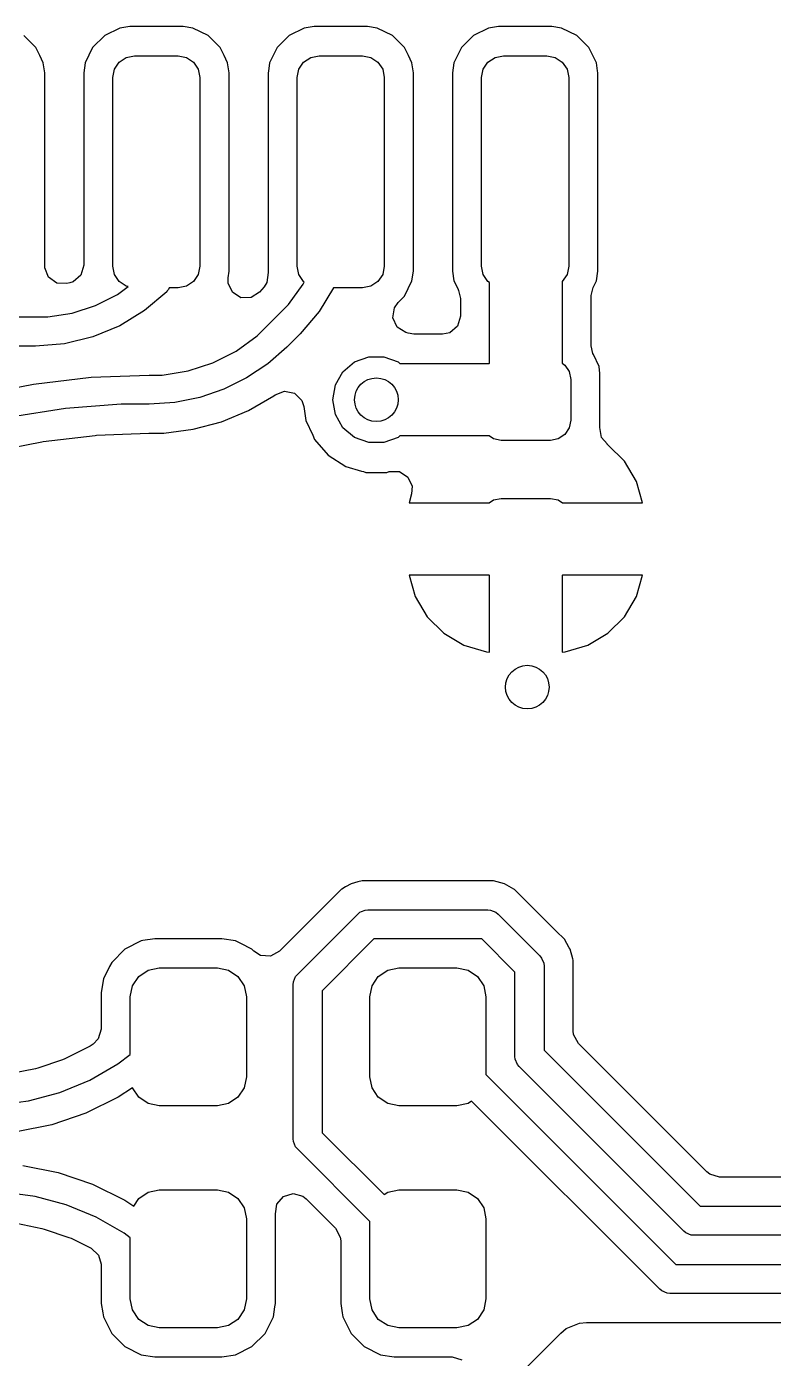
# Model space of a CAD drawing. Extents: x 51 to 261, y -150 to -32.
# Drawn here: x 123.33 to 128.47, y -116.52 to -107.34 of the extents above; entities that cross this region are included whole.
import ezdxf

# ---------------------------------------------------------------- set-up
doc = ezdxf.new("R2010")
doc.units = 0
doc.layers.add('BLACK', color=7, linetype='CONTINUOUS')

msp = doc.modelspace()

# ---------------------------------------------------------------- linework, layer by layer
at = {"layer": 'BLACK', "linetype": 'CONTINUOUS'}
for p, q in [((123.970097, -107.352992), (123.865003, -107.404369)), ((124.038228, -107.343066), (123.970097, -107.352992)), ((124.038229, -107.343066), (124.038228, -107.343066)), ((124.404749, -107.343066), (124.038229, -107.343066)), ((124.40475, -107.343066), (124.404749, -107.343066)), ((124.47288, -107.352992), (124.40475, -107.343066)), ((124.577974, -107.404369), (124.47288, -107.352992)), ((125.240097, -107.352992), (125.135003, -107.404369)), ((125.308228, -107.343066), (125.240097, -107.352992)), ((125.308229, -107.343066), (125.308228, -107.343066)), ((125.674749, -107.343066), (125.308229, -107.343066)), ((125.67475, -107.343066), (125.674749, -107.343066)), ((125.74288, -107.352992), (125.67475, -107.343066)), ((125.847974, -107.404369), (125.74288, -107.352992)), ((126.510097, -107.352992), (126.405003, -107.404369)), ((126.578228, -107.343066), (126.510097, -107.352992)), ((126.578229, -107.343066), (126.578228, -107.343066)), ((126.944749, -107.343066), (126.578229, -107.343066)), ((126.94475, -107.343066), (126.944749, -107.343066)), ((127.01288, -107.352992), (126.94475, -107.343066)), ((127.117974, -107.404369), (127.01288, -107.352992)), ((123.390685, -107.48708), (123.307974, -107.404369)), ((123.865003, -107.404369), (123.782292, -107.48708)), ((124.660685, -107.48708), (124.577974, -107.404369)), ((125.135003, -107.404369), (125.052292, -107.48708)), ((125.930685, -107.48708), (125.847974, -107.404369)), ((126.405003, -107.404369), (126.322292, -107.48708)), ((127.200685, -107.48708), (127.117974, -107.404369)), ((123.390685, -107.487081), (123.390685, -107.48708)), ((123.390687, -107.487083), (123.390685, -107.487081)), ((123.417336, -107.541595), (123.390687, -107.487083)), ((123.782292, -107.48708), (123.730915, -107.592174)), ((124.660685, -107.487081), (124.660685, -107.48708)), ((124.660687, -107.487083), (124.660685, -107.487081)), ((124.687336, -107.541595), (124.660687, -107.487083)), ((125.052292, -107.48708), (125.000915, -107.592174)), ((125.930685, -107.487081), (125.930685, -107.48708)), ((125.930687, -107.487083), (125.930685, -107.487081)), ((125.957336, -107.541595), (125.930687, -107.487083)), ((126.322292, -107.48708), (126.270915, -107.592174)), ((127.200685, -107.487081), (127.200685, -107.48708)), ((127.200687, -107.487083), (127.200685, -107.487081)), ((127.227336, -107.541595), (127.200687, -107.487083)), ((123.442062, -107.592174), (123.417336, -107.541595)), ((123.451989, -107.660305), (123.442062, -107.592174)), ((123.730915, -107.592174), (123.720989, -107.660305)), ((123.932907, -107.636163), (123.965423, -107.5875)), ((123.965423, -107.5875), (124.014086, -107.554984)), ((124.014086, -107.554984), (124.071489, -107.543566)), ((124.071489, -107.543566), (124.371489, -107.543566)), ((124.371489, -107.543566), (124.428892, -107.554984)), ((124.428892, -107.554984), (124.477555, -107.5875)), ((124.477555, -107.5875), (124.510071, -107.636163)), ((124.712062, -107.592174), (124.687336, -107.541595)), ((124.721989, -107.660305), (124.712062, -107.592174)), ((125.000915, -107.592174), (124.992534, -107.649701)), ((125.202907, -107.636163), (125.235423, -107.5875)), ((125.235423, -107.5875), (125.284086, -107.554984)), ((125.284086, -107.554984), (125.341489, -107.543566)), ((125.341489, -107.543566), (125.641489, -107.543566)), ((125.641489, -107.543566), (125.698892, -107.554984)), ((125.698892, -107.554984), (125.747555, -107.5875)), ((125.747555, -107.5875), (125.780071, -107.636163)), ((125.982062, -107.592174), (125.957336, -107.541595)), ((125.990238, -107.648291), (125.982062, -107.592174)), ((126.270915, -107.592174), (126.260989, -107.660305)), ((126.472907, -107.636163), (126.505423, -107.5875)), ((126.505423, -107.5875), (126.554086, -107.554984)), ((126.554086, -107.554984), (126.611489, -107.543566)), ((126.611489, -107.543566), (126.911489, -107.543566)), ((126.911489, -107.543566), (126.968892, -107.554984)), ((126.968892, -107.554984), (127.017555, -107.5875)), ((127.017555, -107.5875), (127.050071, -107.636163)), ((127.252062, -107.592174), (127.227336, -107.541595)), ((127.260238, -107.648291), (127.252062, -107.592174)), ((123.451989, -108.99273), (123.451989, -107.660305)), ((123.720989, -107.660305), (123.720989, -108.987687)), ((123.921489, -107.693566), (123.932907, -107.636163)), ((123.921489, -108.993566), (123.921489, -107.693566)), ((124.510071, -107.636163), (124.521489, -107.693566)), ((124.521489, -107.693566), (124.521489, -108.993566)), ((124.721989, -109.026826), (124.721989, -107.660305)), ((124.992534, -107.649701), (124.990989, -107.660306)), ((124.990989, -107.660306), (124.990989, -109.026826)), ((125.191489, -107.693566), (125.202907, -107.636163)), ((125.191489, -108.993566), (125.191489, -107.693566)), ((125.780071, -107.636163), (125.791489, -107.693566)), ((125.791489, -107.693566), (125.791489, -108.993566)), ((125.991989, -107.660306), (125.990238, -107.648291)), ((125.991989, -109.026826), (125.991989, -107.660306)), ((126.260989, -107.660305), (126.260989, -109.026826)), ((126.461489, -107.693566), (126.472907, -107.636163)), ((126.461489, -108.993566), (126.461489, -107.693566)), ((127.050071, -107.636163), (127.061489, -107.693566)), ((127.061489, -107.693566), (127.061489, -108.993566)), ((127.261989, -107.660306), (127.260238, -107.648291)), ((127.261989, -109.026826), (127.261989, -107.660306)), ((123.452523, -109.004231), (123.451989, -108.99273)), ((123.478341, -109.069155), (123.452523, -109.004231)), ((123.720989, -108.987687), (123.701304, -109.054726)), ((123.932907, -109.050969), (123.921489, -108.993566)), ((124.521489, -108.993566), (124.510071, -109.050969)), ((125.202907, -109.050969), (125.191489, -108.993566)), ((125.791489, -108.993566), (125.780071, -109.050969)), ((126.472907, -109.050969), (126.461489, -108.993566)), ((127.061489, -108.993566), (127.050071, -109.050969)), ((123.535161, -109.109816), (123.478341, -109.069155)), ((123.6485, -109.100481), (123.625944, -109.108258)), ((123.701304, -109.054726), (123.6485, -109.100481)), ((123.965423, -109.099632), (123.932907, -109.050969)), ((124.014086, -109.132148), (123.965423, -109.099632)), ((124.477555, -109.099632), (124.428892, -109.132148)), ((124.510071, -109.050969), (124.477555, -109.099632)), ((124.715165, -109.073662), (124.721989, -109.026826)), ((124.71526, -109.110061), (124.715165, -109.073662)), ((124.992386, -109.036418), (124.982573, -109.105593)), ((124.990989, -109.026826), (124.992386, -109.036418)), ((125.235423, -109.099632), (125.202907, -109.050969)), ((125.240028, -109.102709), (125.235423, -109.099632)), ((125.747555, -109.099632), (125.698892, -109.132148)), ((125.780071, -109.050969), (125.747555, -109.099632)), ((125.930687, -109.200049), (125.982062, -109.094959)), ((125.982062, -109.094959), (125.991989, -109.026826)), ((126.260989, -109.026826), (126.270915, -109.094958)), ((126.270915, -109.094958), (126.287551, -109.128987)), ((126.505423, -109.099632), (126.472907, -109.050969)), ((126.516489, -109.107026), (126.505423, -109.099632)), ((127.017555, -109.099632), (127.016489, -109.100344)), ((127.016489, -109.100344), (127.016489, -109.661878)), ((127.050071, -109.050969), (127.017555, -109.099632)), ((127.229588, -109.14093), (127.252062, -109.094959)), ((127.252062, -109.094959), (127.261989, -109.026826)), ((123.604942, -109.113301), (123.535161, -109.109816)), ((123.625944, -109.108258), (123.604942, -109.113301)), ((123.802384, -109.264609), (123.953545, -109.187578)), ((123.953545, -109.187578), (124.026444, -109.134606)), ((124.026444, -109.134606), (124.014086, -109.132148)), ((124.292204, -109.169271), (124.139737, -109.299508)), ((124.292205, -109.169271), (124.292204, -109.169271)), ((124.295914, -109.162844), (124.292205, -109.169271)), ((124.304636, -109.154123), (124.295914, -109.162844)), ((124.309009, -109.143566), (124.304636, -109.154123)), ((124.371489, -109.143566), (124.309009, -109.143566)), ((124.428892, -109.132148), (124.371489, -109.143566)), ((124.744737, -109.173408), (124.71526, -109.110061)), ((124.803783, -109.210763), (124.744737, -109.173408)), ((124.932158, -109.172073), (124.87365, -109.210265)), ((124.963971, -109.134826), (124.932158, -109.172073)), ((124.982573, -109.105593), (124.963971, -109.134826)), ((125.130343, -109.258269), (125.232183, -109.118105)), ((125.232183, -109.118105), (125.240028, -109.102709)), ((125.442453, -109.143566), (125.343064, -109.305747)), ((125.641489, -109.143566), (125.442453, -109.143566)), ((125.698892, -109.132148), (125.641489, -109.143566)), ((126.287551, -109.128987), (126.300178, -109.154816)), ((126.300178, -109.154816), (126.303389, -109.161383)), ((126.303389, -109.161383), (126.315989, -109.215844)), ((126.516489, -109.661878), (126.516489, -109.107026)), ((127.216989, -109.195388), (127.229588, -109.14093)), ((123.641034, -109.317044), (123.802384, -109.264609)), ((124.87365, -109.210265), (124.803783, -109.210763)), ((125.069087, -109.319523), (125.130343, -109.258269)), ((125.850998, -109.350005), (125.860943, -109.280847)), ((125.860943, -109.280847), (125.886056, -109.24468)), ((125.886056, -109.24468), (125.930685, -109.200051)), ((125.930685, -109.200051), (125.930687, -109.200049)), ((126.315989, -109.215844), (126.315989, -109.339066)), ((127.216989, -109.541918), (127.216989, -109.195388)), ((122.869458, -109.343566), (123.388642, -109.343566)), ((123.388642, -109.343566), (123.388936, -109.343594)), ((123.388936, -109.343594), (123.473467, -109.343592)), ((123.473467, -109.343592), (123.641034, -109.317044)), ((124.139737, -109.299508), (123.968773, -109.40429)), ((124.979359, -109.409273), (125.069098, -109.319536)), ((125.069099, -109.319535), (125.069087, -109.319523)), ((125.069098, -109.319536), (125.069099, -109.319535)), ((125.343064, -109.305747), (125.211072, -109.460282)), ((125.88002, -109.413562), (125.850998, -109.350005)), ((126.315989, -109.339066), (126.296304, -109.406105)), ((123.968773, -109.40429), (123.783522, -109.481035)), ((124.915841, -109.47279), (124.979359, -109.409273)), ((125.210519, -109.460957), (125.120781, -109.550696)), ((125.211072, -109.460282), (125.210519, -109.460957)), ((125.938797, -109.451338), (125.88002, -109.413562)), ((125.955047, -109.45611), (125.938797, -109.451338)), ((125.955479, -109.454638), (125.955047, -109.45611)), ((125.994216, -109.463066), (125.955479, -109.454638)), ((126.191989, -109.463066), (125.994216, -109.463066)), ((126.2435, -109.45186), (126.191989, -109.463066)), ((126.296304, -109.406105), (126.2435, -109.45186)), ((123.388642, -109.543566), (122.86946, -109.543566)), ((123.388644, -109.543565), (123.388642, -109.543566)), ((123.388646, -109.543566), (123.388644, -109.543565)), ((123.588546, -109.527855), (123.388646, -109.543595)), ((123.388646, -109.543595), (123.388646, -109.543566)), ((123.783522, -109.481035), (123.588546, -109.527855)), ((124.770497, -109.578387), (124.915841, -109.47279)), ((125.120749, -109.550721), (124.988862, -109.666383)), ((125.120781, -109.550696), (125.120749, -109.550721)), ((127.228607, -109.594323), (127.216989, -109.541918)), ((124.610422, -109.659947), (124.770497, -109.578387)), ((125.586489, -109.653758), (125.684395, -109.618124)), ((125.684395, -109.618124), (125.788583, -109.618124)), ((125.788583, -109.618124), (125.886489, -109.653758)), ((127.232705, -109.603111), (127.228607, -109.594323)), ((127.270461, -109.684079), (127.232705, -109.603111)), ((124.262117, -109.743564), (124.43956, -109.715462)), ((124.43956, -109.715462), (124.610422, -109.659947)), ((124.988862, -109.666383), (124.842972, -109.763861)), ((125.454581, -109.81096), (125.506676, -109.72073)), ((125.506676, -109.72073), (125.586489, -109.653758)), ((125.886489, -109.653758), (125.898178, -109.663566)), ((125.898178, -109.663566), (126.513964, -109.663566)), ((126.513964, -109.663566), (126.516489, -109.661878)), ((127.016489, -109.661878), (127.035484, -109.674571)), ((127.035484, -109.674571), (127.065832, -109.71999)), ((127.065832, -109.71999), (127.076489, -109.773566)), ((127.276988, -109.733666), (127.270461, -109.684079)), ((127.276989, -110.093467), (127.276988, -109.733666)), ((122.981719, -109.884484), (123.374474, -109.80636)), ((123.374474, -109.80636), (123.772148, -109.759291)), ((123.772148, -109.759291), (124.172277, -109.743569)), ((124.172277, -109.743569), (124.172289, -109.743566)), ((124.172289, -109.743566), (124.17229, -109.743566)), ((124.17229, -109.743566), (124.17229, -109.743564)), ((124.17229, -109.743564), (124.262117, -109.743564)), ((124.842972, -109.763861), (124.685607, -109.841463)), ((125.436489, -109.913566), (125.454581, -109.81096)), ((127.076489, -109.773566), (127.076489, -110.053566)), ((124.519459, -109.897861), (124.347371, -109.93209)), ((124.685607, -109.841463), (124.519459, -109.897861)), ((124.8557, -109.988029), (125.03074, -109.886971)), ((125.03074, -109.886971), (125.039437, -109.880297)), ((125.039437, -109.880297), (125.104604, -109.8551)), ((125.104604, -109.8551), (125.173049, -109.869136)), ((125.173049, -109.869136), (125.223041, -109.917947)), ((125.223041, -109.917947), (125.237665, -109.961023)), ((125.454581, -110.016172), (125.436489, -109.913566)), ((123.595912, -109.97378), (123.21561, -110.034014)), ((123.979768, -109.943569), (123.595912, -109.97378)), ((124.172289, -109.943569), (123.979768, -109.943569)), ((124.172299, -109.943563), (124.172289, -109.943566)), ((124.172289, -109.943566), (124.172289, -109.943569)), ((124.347371, -109.93209), (124.172299, -109.943563)), ((124.668966, -110.065374), (124.8557, -109.988029)), ((125.237665, -109.961023), (125.251323, -110.056022)), ((125.506676, -110.106402), (125.454581, -110.016172)), ((124.473735, -110.117685), (124.668966, -110.065374)), ((125.251323, -110.056022), (125.29815, -110.158557)), ((125.586489, -110.173374), (125.506676, -110.106402)), ((127.065832, -110.107142), (127.035484, -110.152561)), ((127.076489, -110.053566), (127.065832, -110.107142)), ((127.275351, -110.106201), (127.275715, -110.103142)), ((127.287852, -110.174944), (127.275351, -110.106201)), ((127.275715, -110.103142), (127.276989, -110.093467)), ((123.432358, -110.202877), (123.441954, -110.201357)), ((123.441954, -110.201357), (123.798752, -110.159127)), ((123.798752, -110.159127), (123.808418, -110.158366)), ((123.808418, -110.158366), (123.987098, -110.151345)), ((123.987098, -110.151345), (124.169943, -110.144162)), ((124.169943, -110.144162), (124.174811, -110.144066)), ((124.174811, -110.144066), (124.234318, -110.144066)), ((124.234318, -110.144066), (124.23433, -110.144064)), ((124.23433, -110.144064), (124.273345, -110.144065)), ((124.273345, -110.144065), (124.473735, -110.117685)), ((125.29815, -110.158557), (125.311112, -110.186939)), ((125.311112, -110.186939), (125.405361, -110.295709)), ((125.684395, -110.209008), (125.586489, -110.173374)), ((125.886489, -110.173374), (125.788583, -110.209008)), ((125.898178, -110.163566), (125.886489, -110.173374)), ((126.513964, -110.163566), (125.898178, -110.163566)), ((126.542913, -110.182909), (126.513964, -110.163566)), ((126.596489, -110.193566), (126.542913, -110.182909)), ((126.936489, -110.193566), (126.596489, -110.193566)), ((126.990065, -110.182909), (126.936489, -110.193566)), ((127.035484, -110.152561), (126.990065, -110.182909)), ((127.327222, -110.217113), (127.287852, -110.174944)), ((123.079965, -110.272972), (123.432358, -110.202877)), ((125.788583, -110.209008), (125.684395, -110.209008)), ((127.325706, -110.219068), (127.327222, -110.217113)), ((127.33187, -110.223849), (127.325706, -110.219068)), ((127.446203, -110.338182), (127.33187, -110.223849)), ((125.405361, -110.295709), (125.526436, -110.373519)), ((125.526436, -110.373519), (125.526439, -110.37352)), ((125.526439, -110.37352), (125.526438, -110.37352)), ((125.526438, -110.37352), (125.633596, -110.404983)), ((127.44621, -110.338191), (127.446203, -110.338182)), ((127.52852, -110.47737), (127.44621, -110.338191)), ((125.633596, -110.404983), (125.647281, -110.409002)), ((125.647281, -110.409002), (125.664525, -110.414065)), ((125.664525, -110.414065), (125.664527, -110.414066)), ((125.664527, -110.414066), (125.664528, -110.414066)), ((125.664528, -110.414066), (125.80845, -110.414066)), ((125.80845, -110.414066), (125.825689, -110.409003)), ((125.825689, -110.409003), (125.895557, -110.409002)), ((125.895557, -110.409002), (125.954337, -110.446775)), ((125.954337, -110.446775), (125.983363, -110.510329)), ((125.979703, -110.562573), (125.961983, -110.623565)), ((125.983363, -110.510329), (125.979703, -110.562573)), ((127.570993, -110.623566), (127.52852, -110.47737)), ((125.961983, -110.623565), (125.961984, -110.623566)), ((125.961984, -110.623566), (126.513964, -110.623566)), ((126.513964, -110.623566), (126.542913, -110.604223)), ((126.542913, -110.604223), (126.596489, -110.593566)), ((126.596489, -110.593566), (126.936489, -110.593566)), ((126.936489, -110.593566), (126.990065, -110.604223)), ((126.990065, -110.604223), (127.019014, -110.623566)), ((127.019014, -110.623566), (127.570993, -110.623566)), ((126.513964, -111.123566), (125.961985, -111.123566)), ((125.961985, -111.123566), (126.004457, -111.269761)), ((126.516489, -111.125253), (126.513964, -111.123566)), ((126.516489, -111.652355), (126.516489, -111.125253)), ((127.019014, -111.123566), (127.016489, -111.125253)), ((127.016489, -111.125253), (127.016489, -111.652355)), ((127.570993, -111.123566), (127.019014, -111.123566)), ((127.52852, -111.269761), (127.570993, -111.123566)), ((126.004457, -111.269761), (126.086767, -111.40894)), ((127.44621, -111.40894), (127.52852, -111.269761)), ((126.086767, -111.40894), (126.086774, -111.408949)), ((126.086774, -111.408949), (126.201105, -111.52328)), ((127.331872, -111.52328), (127.446203, -111.408949)), ((127.446203, -111.408949), (127.44621, -111.40894)), ((126.201105, -111.52328), (126.201114, -111.523287)), ((126.201114, -111.523287), (126.340293, -111.605597)), ((127.192684, -111.605597), (127.331863, -111.523287)), ((127.331863, -111.523287), (127.331872, -111.52328)), ((126.340293, -111.605597), (126.495578, -111.650711)), ((126.495578, -111.650711), (126.516489, -111.652355)), ((127.016489, -111.652355), (127.037399, -111.650711)), ((127.037399, -111.650711), (127.192684, -111.605597)), ((125.639279, -113.228066), (125.60942, -113.236067)), ((126.543699, -113.228066), (125.639279, -113.228066)), ((126.59465, -113.241718), (126.543699, -113.228066)), ((125.494327, -113.288107), (125.078821, -113.703615)), ((125.499722, -113.284993), (125.494327, -113.288107)), ((125.499725, -113.284991), (125.499722, -113.284993)), ((125.523754, -113.271118), (125.499725, -113.284991)), ((125.562849, -113.248546), (125.523754, -113.271118)), ((125.56285, -113.248545), (125.562849, -113.248546)), ((125.60942, -113.236067), (125.56285, -113.248545)), ((126.620127, -113.248545), (126.59465, -113.241718)), ((126.620128, -113.248546), (126.620127, -113.248545)), ((126.683253, -113.284991), (126.620128, -113.248546)), ((126.683256, -113.284993), (126.683253, -113.284991)), ((126.68865, -113.288107), (126.683256, -113.284993)), ((126.976, -113.575458), (126.68865, -113.288107)), ((125.192621, -113.873364), (125.60813, -113.457856)), ((125.60813, -113.457856), (125.623283, -113.445419)), ((125.623283, -113.445419), (125.633841, -113.441045)), ((125.633841, -113.441045), (125.659332, -113.430487)), ((125.659332, -113.430487), (125.678841, -113.428566)), ((125.678841, -113.428566), (126.504137, -113.428566)), ((126.504137, -113.428566), (126.523646, -113.430487)), ((126.523646, -113.430487), (126.559694, -113.445419)), ((126.559694, -113.445419), (126.574848, -113.457855)), ((126.574848, -113.457855), (126.8622, -113.745207)), ((127.031947, -113.631405), (126.976, -113.575458)), ((124.116185, -113.64292), (124.003147, -113.700516)), ((124.129008, -113.640889), (124.116185, -113.64292)), ((124.209971, -113.628066), (124.129008, -113.640889)), ((124.673013, -113.628066), (124.209971, -113.628066)), ((124.76679, -113.642918), (124.673013, -113.628066)), ((124.803006, -113.661371), (124.76679, -113.642918)), ((124.879831, -113.700516), (124.803006, -113.661371)), ((125.720262, -113.628566), (125.363332, -113.985496)), ((126.462715, -113.628566), (125.720262, -113.628566)), ((126.691489, -113.85734), (126.462715, -113.628566)), ((127.031953, -113.631413), (127.031947, -113.631405)), ((127.065506, -113.689529), (127.031953, -113.631413)), ((124.003141, -113.70052), (123.913443, -113.790218)), ((124.003146, -113.700517), (124.003141, -113.70052)), ((124.003147, -113.700516), (124.003146, -113.700517)), ((124.879833, -113.700518), (124.879831, -113.700516)), ((124.879836, -113.70052), (124.879833, -113.700518)), ((124.893195, -113.713879), (124.879836, -113.70052)), ((124.937542, -113.74238), (124.893195, -113.713879)), ((125.007234, -113.747364), (124.937542, -113.74238)), ((125.068557, -113.713879), (125.007234, -113.747364)), ((125.078821, -113.703615), (125.068557, -113.713879)), ((126.8622, -113.745207), (126.874636, -113.760361)), ((126.874636, -113.760361), (126.889568, -113.796409)), ((127.07151, -113.699929), (127.065506, -113.689529)), ((127.089311, -113.766363), (127.07151, -113.699929)), ((127.091989, -113.776357), (127.089311, -113.766363)), ((127.091989, -114.262047), (127.091989, -113.776357)), ((123.899028, -113.818507), (123.855841, -113.903264)), ((123.913439, -113.790224), (123.899028, -113.818507)), ((123.91344, -113.790223), (123.913439, -113.790224)), ((123.913443, -113.790218), (123.91344, -113.790223)), ((124.100068, -113.887145), (124.164952, -113.84379)), ((124.164952, -113.84379), (124.241489, -113.828566)), ((124.241489, -113.828566), (124.641489, -113.828566)), ((124.641489, -113.828566), (124.718026, -113.84379)), ((124.718026, -113.84379), (124.78291, -113.887145)), ((125.750068, -113.887145), (125.814952, -113.84379)), ((125.814952, -113.84379), (125.891489, -113.828566)), ((125.891489, -113.828566), (126.291489, -113.828566)), ((126.291489, -113.828566), (126.368026, -113.84379)), ((126.368026, -113.84379), (126.43291, -113.887145)), ((126.691489, -114.43788), (126.691489, -113.85734)), ((126.889568, -113.796409), (126.891489, -113.815918)), ((126.891489, -113.815918), (126.891489, -114.396458)), ((123.855841, -113.903264), (123.840989, -113.997041)), ((124.041489, -114.028566), (124.056713, -113.952029)), ((124.056713, -113.952029), (124.100068, -113.887145)), ((124.78291, -113.887145), (124.826265, -113.952029)), ((124.826265, -113.952029), (124.841489, -114.028566)), ((125.163332, -113.944075), (125.165253, -113.924566)), ((125.163332, -115.005409), (125.163332, -113.944075)), ((125.165253, -113.924566), (125.180185, -113.888518)), ((125.180185, -113.888518), (125.192621, -113.873364)), ((125.691489, -114.028566), (125.706713, -113.952029)), ((125.706713, -113.952029), (125.750068, -113.887145)), ((126.43291, -113.887145), (126.476265, -113.952029)), ((126.476265, -113.952029), (126.491489, -114.028566)), ((123.840989, -113.997041), (123.840989, -114.250958)), ((124.041489, -114.424126), (124.041489, -114.028566)), ((124.841489, -114.028566), (124.841489, -114.578566)), ((125.363332, -113.985496), (125.363332, -114.963987)), ((125.691489, -114.578566), (125.691489, -114.028566)), ((126.491489, -114.028566), (126.491489, -114.562144)), ((123.821304, -114.317997), (123.785883, -114.354057)), ((123.840989, -114.250958), (123.821304, -114.317997)), ((127.094823, -114.288405), (127.091989, -114.262047)), ((127.128308, -114.349728), (127.094823, -114.288405)), ((123.751476, -114.375773), (123.590131, -114.45534)), ((123.76552, -114.367664), (123.751476, -114.375773)), ((123.785883, -114.354057), (123.76552, -114.367664)), ((126.891489, -114.396458), (127.966097, -115.471066)), ((128.012827, -115.234247), (127.128308, -114.349728)), ((123.575147, -114.461547), (123.404804, -114.519373)), ((123.590131, -114.45534), (123.575147, -114.461547)), ((123.762518, -114.601531), (123.955509, -114.490104)), ((123.955509, -114.490104), (124.041489, -114.424126)), ((126.69341, -114.457389), (126.691489, -114.43788)), ((126.708342, -114.493437), (126.69341, -114.457389)), ((126.720778, -114.508591), (126.708342, -114.493437)), ((127.853964, -115.641777), (126.720778, -114.508591)), ((123.389137, -114.523571), (123.212703, -114.558668)), ((123.404804, -114.519373), (123.389137, -114.523571)), ((123.556633, -114.686814), (123.762518, -114.601531)), ((124.841489, -114.578566), (124.826265, -114.655103)), ((125.706713, -114.655103), (125.691489, -114.578566)), ((126.491489, -114.562144), (127.800411, -115.871066)), ((123.341378, -114.744494), (123.556633, -114.686814)), ((124.056473, -114.653899), (123.959015, -114.719021)), ((124.056713, -114.655103), (124.056473, -114.653899)), ((124.100068, -114.719987), (124.056713, -114.655103)), ((124.826265, -114.655103), (124.78291, -114.719987)), ((125.750068, -114.719987), (125.706713, -114.655103)), ((123.120436, -114.773584), (123.341378, -114.744494)), ((123.959015, -114.719021), (123.736114, -114.828947)), ((124.164952, -114.763342), (124.100068, -114.719987)), ((124.241489, -114.778566), (124.164952, -114.763342)), ((124.641489, -114.778566), (124.241489, -114.778566)), ((124.718026, -114.763342), (124.641489, -114.778566)), ((124.78291, -114.719987), (124.718026, -114.763342)), ((125.814952, -114.763342), (125.750068, -114.719987)), ((125.891489, -114.778566), (125.814952, -114.763342)), ((126.291489, -114.778566), (125.891489, -114.778566)), ((126.368026, -114.763342), (126.291489, -114.778566)), ((126.393093, -114.746592), (126.368026, -114.763342)), ((127.688278, -116.041777), (126.393093, -114.746592)), ((123.736114, -114.828947), (123.500771, -114.908838)), ((123.500771, -114.908838), (123.257014, -114.957327)), ((125.363332, -114.963987), (125.789884, -115.390539)), ((125.165253, -115.024918), (125.163332, -115.005409)), ((125.180185, -115.060966), (125.165253, -115.024918)), ((125.192621, -115.07612), (125.180185, -115.060966)), ((125.691489, -115.574988), (125.192621, -115.07612)), ((123.301012, -115.189822), (123.544768, -115.238309)), ((123.544768, -115.238309), (123.78011, -115.318197)), ((128.033469, -115.250881), (128.012827, -115.234247)), ((123.78011, -115.318197), (124.003011, -115.428119)), ((128.100508, -115.270566), (128.033469, -115.250881)), ((130.585647, -115.270566), (128.100508, -115.270566)), ((123.385377, -115.402655), (123.164435, -115.373566)), ((123.600631, -115.460332), (123.385377, -115.402655)), ((124.003011, -115.428119), (124.06504, -115.469565)), ((124.06504, -115.469565), (124.100068, -115.417145)), ((124.100068, -115.417145), (124.164952, -115.37379)), ((124.164952, -115.37379), (124.241489, -115.358566)), ((124.241489, -115.358566), (124.641489, -115.358566)), ((124.641489, -115.358566), (124.718026, -115.37379)), ((124.718026, -115.37379), (124.78291, -115.417145)), ((124.78291, -115.417145), (124.826265, -115.482029)), ((125.050795, -115.456833), (125.095789, -115.40338)), ((125.095789, -115.40338), (125.16254, -115.382738)), ((125.16254, -115.382738), (125.229855, -115.401461)), ((125.229855, -115.401461), (125.251996, -115.419044)), ((125.251996, -115.419044), (125.45467, -115.621718)), ((125.789884, -115.390539), (125.814952, -115.37379)), ((125.814952, -115.37379), (125.891489, -115.358566)), ((125.891489, -115.358566), (126.291489, -115.358566)), ((126.291489, -115.358566), (126.368026, -115.37379)), ((126.368026, -115.37379), (126.43291, -115.417145)), ((126.43291, -115.417145), (126.476265, -115.482029)), ((123.806516, -115.545612), (123.600631, -115.460332)), ((124.826265, -115.482029), (124.841489, -115.558566)), ((125.041606, -115.522186), (125.042358, -115.522126)), ((125.041887, -115.525771), (125.041606, -115.522186)), ((125.042358, -115.522126), (125.050795, -115.456833)), ((126.476265, -115.482029), (126.491489, -115.558566)), ((127.966097, -115.471066), (130.720058, -115.471066)), ((123.256699, -115.58848), (123.433148, -115.623578)), ((123.999508, -115.657036), (123.806516, -115.545612)), ((124.841489, -115.558566), (124.841489, -116.108566)), ((125.041842, -115.526126), (125.041887, -115.525771)), ((125.041988, -115.527048), (125.041842, -115.526126)), ((125.041989, -116.140085), (125.041988, -115.527048)), ((125.691489, -116.108566), (125.691489, -115.574988)), ((126.491489, -115.558566), (126.491489, -116.108566)), ((123.433148, -115.623578), (123.448793, -115.62777)), ((123.448793, -115.62777), (123.619159, -115.685602)), ((123.619159, -115.685602), (123.634124, -115.6918)), ((123.634124, -115.6918), (123.771834, -115.759711)), ((124.041489, -115.689248), (123.999508, -115.657036)), ((124.041489, -116.108566), (124.041489, -115.689248)), ((125.45467, -115.621718), (125.488155, -115.683041)), ((125.488155, -115.683041), (125.490989, -115.709399)), ((127.869118, -115.654213), (127.853964, -115.641777)), ((127.905166, -115.669145), (127.869118, -115.654213)), ((127.924675, -115.671066), (127.905166, -115.669145)), ((130.76148, -115.671066), (127.924675, -115.671066)), ((123.771834, -115.759711), (123.823252, -115.807015)), ((125.490989, -115.709399), (125.490989, -116.140083)), ((123.823252, -115.807015), (123.840989, -115.870922)), ((123.840989, -115.870922), (123.840989, -116.140083)), ((127.800411, -115.871066), (130.885744, -115.871066)), ((127.703432, -116.054213), (127.688278, -116.041777)), ((127.73948, -116.069145), (127.703432, -116.054213)), ((127.758989, -116.071066), (127.73948, -116.069145)), ((130.927166, -116.071066), (127.758989, -116.071066)), ((123.840989, -116.140083), (123.851271, -116.205)), ((124.056713, -116.185103), (124.041489, -116.108566)), ((124.841489, -116.108566), (124.826265, -116.185103)), ((125.027136, -116.233867), (125.038185, -116.164102)), ((125.038185, -116.164102), (125.041989, -116.140085)), ((125.490989, -116.140083), (125.501271, -116.205)), ((125.706713, -116.185103), (125.691489, -116.108566)), ((126.491489, -116.108566), (126.476265, -116.185103)), ((123.851271, -116.205), (123.855843, -116.23387)), ((123.855843, -116.23387), (123.913439, -116.346908)), ((124.100068, -116.249987), (124.056713, -116.185103)), ((124.164952, -116.293342), (124.100068, -116.249987)), ((124.78291, -116.249987), (124.718026, -116.293342)), ((124.826265, -116.185103), (124.78291, -116.249987)), ((124.969539, -116.346908), (125.027135, -116.23387)), ((125.027135, -116.233868), (125.027136, -116.233867)), ((125.027135, -116.23387), (125.027135, -116.233868)), ((125.501271, -116.205), (125.505843, -116.23387)), ((125.505843, -116.23387), (125.563439, -116.346908)), ((125.750068, -116.249987), (125.706713, -116.185103)), ((125.814952, -116.293342), (125.750068, -116.249987)), ((126.43291, -116.249987), (126.368026, -116.293342)), ((126.476265, -116.185103), (126.43291, -116.249987)), ((123.913439, -116.346908), (123.913441, -116.34691)), ((123.913441, -116.34691), (123.913443, -116.346913)), ((123.913443, -116.346913), (124.003141, -116.436611)), ((124.241489, -116.308566), (124.164952, -116.293342)), ((124.169712, -119.181605), (127.007028, -116.344289)), ((124.641489, -116.308566), (124.241489, -116.308566)), ((124.718026, -116.293342), (124.641489, -116.308566)), ((124.879831, -116.436616), (124.969539, -116.346908)), ((125.563439, -116.346908), (125.563441, -116.34691)), ((125.563441, -116.34691), (125.563443, -116.346913)), ((125.563443, -116.346913), (125.653141, -116.436611)), ((125.891489, -116.308566), (125.814952, -116.293342)), ((126.291489, -116.308566), (125.891489, -116.308566)), ((126.368026, -116.293342), (126.291489, -116.308566)), ((127.007028, -116.344289), (127.044913, -116.313198)), ((127.044913, -116.313198), (127.135033, -116.275869)), ((127.135033, -116.275869), (127.135042, -116.275869)), ((127.135042, -116.275869), (127.183805, -116.271066)), ((127.183805, -116.271066), (131.05143, -116.271066)), ((124.003141, -116.436611), (124.003143, -116.436612)), ((124.003143, -116.436612), (124.003147, -116.436616)), ((124.003147, -116.436616), (124.116183, -116.494211)), ((124.766793, -116.494212), (124.879831, -116.436616)), ((125.653141, -116.436611), (125.653143, -116.436612)), ((125.653143, -116.436612), (125.653147, -116.436616)), ((125.653147, -116.436616), (125.766183, -116.494211)), ((124.116183, -116.494211), (124.116187, -116.494213)), ((124.116187, -116.494213), (124.209964, -116.509065)), ((124.209964, -116.509065), (124.20997, -116.509066)), ((124.20997, -116.509066), (124.673007, -116.509065)), ((124.673007, -116.509065), (124.766793, -116.494212)), ((125.766183, -116.494211), (125.766187, -116.494213)), ((125.766187, -116.494213), (125.859964, -116.509065)), ((125.859964, -116.509065), (125.85997, -116.509066)), ((125.85997, -116.509066), (126.25934, -116.509065)), ((126.25934, -116.509065), (126.326379, -116.528749))]:
    msp.add_line(p, q, dxfattribs=at)
at = {"layer": 'BLACK'}
for centre in [(125.736489, -109.913566), (126.776489, -111.893566)]:
    msp.add_circle(centre, 0.15, dxfattribs=at)

doc.saveas('drawing.dxf')
